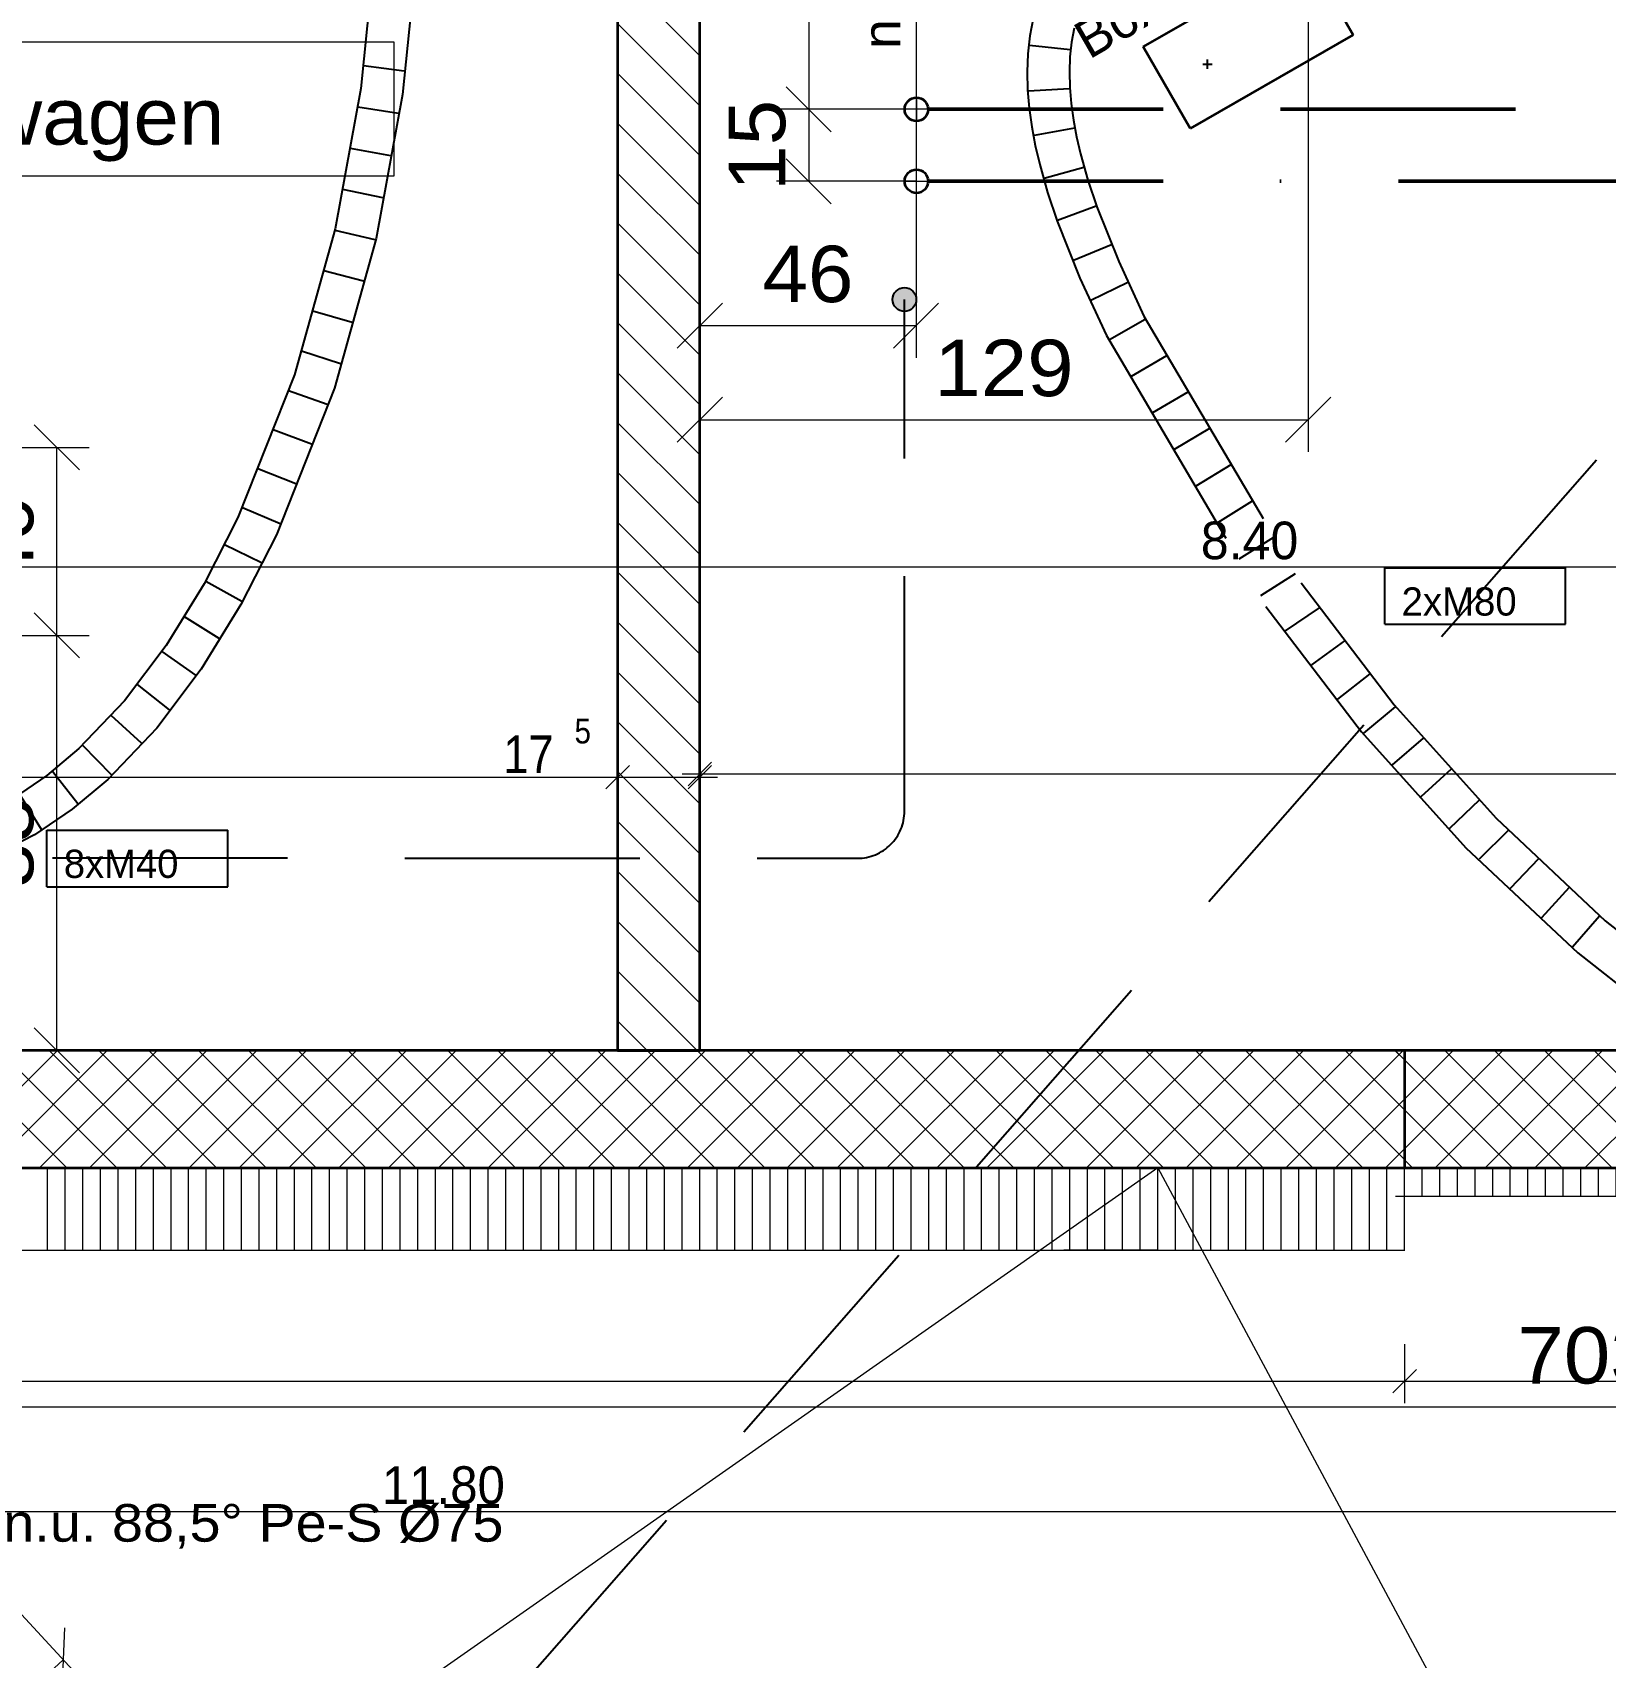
# Model space of a CAD drawing. Header units: millimetres. Extents: x -3497 to 2618, y -1809 to 2456.
# Drawn here: x 384.8 to 719.6, y 636.7 to 982.3 of the extents above; entities that cross this region are included whole.
import ezdxf
from ezdxf.enums import TextEntityAlignment as Align

# ---------------------------------------------------------------- set-up
doc = ezdxf.new("R2010")
doc.units = ezdxf.units.MM
doc.header["$LTSCALE"] = 100
doc.header["$PDMODE"] = 2
doc.header["$PDSIZE"] = 1
for name, pattern in [('DASHDOT', [1, 0.5, -0.25, 0, -0.25]), ('DASHED', [0.75, 0.5, -0.25]), ('HIDDENX2', [0.75, 0.5, -0.25])]:
    doc.linetypes.add(name, pattern=pattern)
for name, color, linetype, true_color in [('10-0.03 Solid', 3, 'Continuous', 0x00ff00), ('10-0.05 Solid', 1, 'Continuous', 0xff0000), ('10-0.10 Punktlinie', 9, 'Continuous', 0x808080), ('10-0.18 Solid', 9, 'Continuous', 0x808080), ('20-(100) Aussenwände', 7, 'Continuous', 0xc0c0c0), ('20-Beton', 9, 'Continuous', 0x808080), ('30-Text', 7, 'Continuous', 0xff8000), ('30-Text 6', 3, 'Continuous', 0x00ff00), ('50-Sanitärapparate', 6, 'Continuous', 0xff00ff), ('50-Türen&Fenster', 9, 'Continuous', 0x808080), ('Keine', 7, 'Continuous', 0xff8000), ('Layer242', 7, 'Continuous', 0xc0c0c0), ('Layer31', 9, 'Continuous', 0x808080), ('Layer63', 7, 'Continuous', 0xff8000)]:
    doc.layers.add(name, color=color, linetype=linetype, true_color=true_color)
doc.layers.add('10-0.05 Strichpunkt', color=7, linetype='Continuous')
doc.layers.add('10-0.25 Solid', color=7, linetype='Continuous')
doc.styles.add('Arial', font='arial.ttf')
doc.dimstyles.new('ISO-25', dxfattribs={"dimtxt": 2.5, "dimasz": 2.5, "dimexe": 1.25, "dimexo": 0.625, "dimtad": 1, "dimtxsty": 'Standard', "dimcen": 2.5, "dimadec": 0, "dimazin": 0, "dimtfac": 1, "dimtmove": 0, "dimatfit": 3, "dimfxl": 0, "dimarcsym": 0})

# ---------------------------------------------------------------- blocks, each defined once
blk = doc.blocks.new('Baugruppe_417_nNn0168')
at = {"layer": '10-0.25 Solid', "color": 7, "linetype": 'DASHED', "lineweight": 13}
for p, q in [((570.43, 950.71), (575.43, 950.71)), ((572.93, 948.21), (572.93, 953.21))]:
    blk.add_line(p, q, dxfattribs=at)
at = {"layer": '10-0.25 Solid', "color": 1, "linetype": 'Continuous', "lineweight": 35, "true_color": 0xff0000}
blk.add_circle((572.93, 950.71), 2.5, dxfattribs=at)
blk = doc.blocks.new('Baugruppe_418_nNn0169')
at = {"layer": '10-0.03 Solid', "color": 7, "linetype": 'DASHED', "lineweight": 13}
for p, q in [((572.93, 968.51), (572.93, 963.51)), ((575.43, 966.01), (570.43, 966.01))]:
    blk.add_line(p, q, dxfattribs=at)
at = {"layer": '10-0.03 Solid', "color": 3, "linetype": 'Continuous', "lineweight": 35, "true_color": 0x00ff00}
blk.add_circle((572.93, 966.01), 2.5, dxfattribs=at)
blk = doc.blocks.new('vERiSym_188_nNn0216')
at = {"layer": '20-(100) Aussenwände', "color": 7, "linetype": 'DASHDOT', "lineweight": 25}
blk.add_point((634.85, 975.61), dxfattribs=at)
blk = doc.blocks.new('vEGuideLine_1313_nNn0217')
at = {"layer": '20-(100) Aussenwände', "color": 16, "linetype": 'Continuous', "lineweight": 13, "true_color": 0x800000}
blk.add_point((634.85, 975.61), dxfattribs=at)
blk = doc.blocks.new('vESBloc_044_nNn0221')
at = {"layer": '20-(100) Aussenwände', "color": 7, "linetype": 'HIDDENX2', "lineweight": 35}
blk.add_line((662.45, 987.79), (659.32, 993.25), dxfattribs=at)
at = {"layer": 'Layer242', "color": 7, "linetype": 'Continuous', "lineweight": 35}
for p, q in [((621.2, 979.31), (655.91, 999.2)), ((655.91, 999.2), (665.85, 981.84)), ((655.91, 999.2), (655.91, 999.2)), ((665.85, 981.84), (631.14, 961.96)), ((631.14, 961.96), (621.2, 979.31)), ((621.2, 979.31), (621.2, 979.31))]:
    blk.add_line(p, q, dxfattribs=at)
blk.add_lwpolyline([(621.2, 979.31), (655.91, 999.2)], dxfattribs=at)
blk = doc.blocks.new('*D317')
at = {"layer": '10-0.05 Strichpunkt', "color": 6, "linetype": 'Continuous', "lineweight": 13, "true_color": 0xff00ff}
for p, q in [((572.85, 1041.01), (572.85, 913.14)), ((522.04, 915.2), (531.64, 924.8)), ((526.84, 925.34), (526.84, 913.14)), ((577.65, 924.8), (568.05, 915.2)), ((526.84, 920), (572.85, 920))]:
    blk.add_line(p, q, dxfattribs=at)
at = {"layer": '10-0.05 Strichpunkt', "color": 6, "linetype": 'Continuous', "lineweight": 13, "true_color": 0xff00ff, "style": 'Arial', "width": 1.03866}
blk.add_text('46', height=12, dxfattribs=at).set_placement((540.17, 925), (559.51, 925), align=Align.FIT)
blk = doc.blocks.new('_Oblique')
at = {"color": 0, "linetype": 'ByBlock', "lineweight": -2}
blk.add_line((-0.5, -0.5), (0.5, 0.5), dxfattribs=at)
blk = doc.blocks.new('*D321')
at = {"layer": '10-0.05 Strichpunkt', "color": 6, "linetype": 'Continuous', "lineweight": 13, "true_color": 0xff00ff}
for p, q in [((545.2, 1030.51), (554.8, 1020.91)), ((572.85, 1025.71), (543.14, 1025.71)), ((550, 1025.71), (550, 966.01)), ((554.8, 961.21), (545.2, 970.81)), ((572.93, 966.01), (543.14, 966.01))]:
    blk.add_line(p, q, dxfattribs=at)
at = {"layer": '10-0.05 Strichpunkt', "color": 6, "linetype": 'Continuous', "lineweight": 13, "true_color": 0xff00ff, "style": 'Arial', "width": 1.03866}
blk.add_text('60', height=12, rotation=90, dxfattribs=at).set_placement((545, 986.19), (545, 1005.53), align=Align.FIT)
blk = doc.blocks.new('*D322')
at = {"layer": '10-0.05 Strichpunkt', "color": 6, "linetype": 'Continuous', "lineweight": 13, "true_color": 0xff00ff}
for p, q in [((554.8, 961.21), (545.2, 970.81)), ((572.93, 966.01), (543.14, 966.01)), ((550, 966.01), (550, 950.71)), ((550, 966.01), (550, 966.01)), ((545.2, 955.51), (554.8, 945.91)), ((572.93, 950.71), (543.14, 950.71)), ((550, 950.71), (550, 950.71))]:
    blk.add_line(p, q, dxfattribs=at)
at = {"layer": '10-0.05 Strichpunkt', "color": 6, "linetype": 'Continuous', "lineweight": 13, "true_color": 0xff00ff, "style": 'Arial', "width": 1.03866}
blk.add_text('15', height=12, rotation=90, dxfattribs=at).set_placement((545, 948.69), (545, 968.03), align=Align.FIT)
blk = doc.blocks.new('*D327')
at = {"layer": '10-0.05 Strichpunkt', "color": 6, "linetype": 'Continuous', "lineweight": 13, "true_color": 0xff00ff}
for p, q in [((656.28, 987.88), (656.28, 893.14)), ((526.83, 908), (526.83, 893.14)), ((522.03, 895.2), (531.63, 904.8)), ((661.08, 904.8), (651.48, 895.2)), ((526.83, 900), (656.28, 900))]:
    blk.add_line(p, q, dxfattribs=at)
at = {"layer": '10-0.05 Strichpunkt', "color": 6, "linetype": 'Continuous', "lineweight": 13, "true_color": 0xff00ff, "style": 'Arial', "width": 1.060137}
blk.add_text('129', height=12, dxfattribs=at).set_placement((576.75, 905), (606.37, 905), align=Align.FIT)
blk = doc.blocks.new('*D338')
at = {"layer": '10-0.05 Strichpunkt', "color": 6, "linetype": 'Continuous', "lineweight": 13, "true_color": 0xff00ff}
for p, q in [((385.2, 858.91), (394.8, 849.31)), ((329.56, 854.11), (396.86, 854.11)), ((390, 765.85), (390, 854.11)), ((394.8, 761.05), (385.2, 770.65)), ((383.21, 765.85), (396.86, 765.85))]:
    blk.add_line(p, q, dxfattribs=at)
at = {"layer": '10-0.05 Strichpunkt', "color": 6, "linetype": 'Continuous', "lineweight": 13, "true_color": 0xff00ff, "style": 'Arial', "width": 1.03866}
blk.add_text('88', height=12, rotation=90, dxfattribs=at).set_placement((385, 800.31), (385, 819.65), align=Align.FIT)
blk = doc.blocks.new('*D339')
at = {"layer": '10-0.05 Strichpunkt', "color": 6, "linetype": 'Continuous', "lineweight": 13, "true_color": 0xff00ff}
for p, q in [((385.2, 898.91), (394.8, 889.31)), ((329.56, 894.11), (396.86, 894.11)), ((390, 854.11), (390, 894.11)), ((394.8, 849.31), (385.2, 858.91)), ((329.56, 854.11), (396.86, 854.11))]:
    blk.add_line(p, q, dxfattribs=at)
at = {"layer": '10-0.05 Strichpunkt', "color": 6, "linetype": 'Continuous', "lineweight": 13, "true_color": 0xff00ff, "style": 'Arial', "width": 1.03866}
blk.add_text('40', height=12, rotation=90, dxfattribs=at).set_placement((385, 864.43), (385, 883.78), align=Align.FIT)
blk = doc.blocks.new('*D362')
at = {"layer": '10-0.05 Strichpunkt', "color": 6, "linetype": 'Continuous', "lineweight": 13, "true_color": 0xff00ff}
for p, q in [((363.9, 665.9), (396, 631.21)), ((391.61, 643.03), (391.08, 629.46)), ((160.82, 422.93), (391.34, 636.24)), ((133.38, 452.59), (165.48, 417.9)), ((160.56, 416.15), (161.09, 429.71))]:
    blk.add_line(p, q, dxfattribs=at)
at = {"layer": '10-0.05 Strichpunkt', "color": 6, "linetype": 'Continuous', "lineweight": 13, "true_color": 0xff00ff, "style": 'Arial', "width": 1.060137}
blk.add_text('314', height=12, rotation=42.78, dxfattribs=at).set_placement((261.82, 523.2), (283.56, 543.31), align=Align.FIT)
blk = doc.blocks.new('*D364')
at = {"layer": '10-0.05 Strichpunkt', "color": 6, "linetype": 'Continuous', "lineweight": 13, "true_color": 0xff00ff}
for p, q in [((1067.36, 710.85), (1067.36, 683.14)), ((359.1, 685.2), (368.7, 694.8)), ((363.9, 665.9), (363.9, 696.86)), ((1072.16, 694.8), (1062.56, 685.2)), ((1067.36, 690), (363.9, 690))]:
    blk.add_line(p, q, dxfattribs=at)
at = {"layer": '10-0.05 Strichpunkt', "color": 6, "linetype": 'Continuous', "lineweight": 13, "true_color": 0xff00ff, "style": 'Arial', "width": 1.060137}
blk.add_text('703', height=12, dxfattribs=at).set_placement((700.82, 695), (730.44, 695), align=Align.FIT)
blk = doc.blocks.new('*X515')
at = {"layer": '10-0.05 Solid', "color": 18, "linetype": 'Continuous', "lineweight": 13, "true_color": 0x000000}
for p, q in [((388.05, 723.35), (388.05, 740.85)), ((391.8, 723.35), (391.8, 740.85)), ((395.55, 723.35), (395.55, 740.85)), ((399.3, 723.35), (399.3, 740.85)), ((403.05, 723.35), (403.05, 740.85)), ((406.8, 723.35), (406.8, 740.85)), ((410.55, 723.35), (410.55, 740.85)), ((414.3, 723.35), (414.3, 740.85)), ((418.05, 723.35), (418.05, 740.85)), ((421.8, 723.35), (421.8, 740.85)), ((425.55, 723.35), (425.55, 740.85)), ((429.3, 723.35), (429.3, 740.85)), ((433.05, 723.35), (433.05, 740.85)), ((436.8, 723.35), (436.8, 740.85)), ((440.55, 723.35), (440.55, 740.85)), ((444.3, 723.35), (444.3, 740.85)), ((448.05, 723.35), (448.05, 740.85)), ((451.8, 723.35), (451.8, 740.85)), ((455.55, 723.35), (455.55, 740.85)), ((459.3, 723.35), (459.3, 740.85)), ((463.05, 723.35), (463.05, 740.85)), ((466.8, 723.35), (466.8, 740.85)), ((470.55, 723.35), (470.55, 740.85)), ((474.3, 723.35), (474.3, 740.85)), ((478.05, 723.35), (478.05, 740.85)), ((481.8, 723.35), (481.8, 740.85)), ((485.55, 723.35), (485.55, 740.85)), ((489.3, 723.35), (489.3, 740.85)), ((493.05, 723.35), (493.05, 740.85)), ((496.8, 723.35), (496.8, 740.85)), ((500.55, 723.35), (500.55, 740.85)), ((504.3, 723.35), (504.3, 740.85)), ((508.05, 723.35), (508.05, 740.85)), ((511.8, 723.35), (511.8, 740.85)), ((515.55, 723.35), (515.55, 740.85)), ((519.3, 723.35), (519.3, 740.85)), ((523.05, 723.35), (523.05, 740.85)), ((526.8, 723.35), (526.8, 740.85)), ((530.55, 723.35), (530.55, 740.85)), ((534.3, 723.35), (534.3, 740.85)), ((538.05, 723.35), (538.05, 740.85)), ((541.8, 723.35), (541.8, 740.85)), ((545.55, 723.35), (545.55, 740.85)), ((549.3, 723.35), (549.3, 740.85)), ((553.05, 723.35), (553.05, 740.85)), ((556.8, 723.35), (556.8, 740.85)), ((560.55, 723.35), (560.55, 740.85)), ((564.3, 723.35), (564.3, 740.85)), ((568.05, 723.35), (568.05, 740.85)), ((571.8, 723.35), (571.8, 740.85)), ((575.55, 723.35), (575.55, 740.85)), ((579.3, 723.35), (579.3, 740.85)), ((583.05, 723.35), (583.05, 740.85)), ((586.8, 723.35), (586.8, 740.85)), ((590.55, 723.35), (590.55, 740.85)), ((594.3, 723.35), (594.3, 740.85)), ((598.05, 723.35), (598.05, 740.85)), ((601.8, 723.35), (601.8, 740.85)), ((605.55, 723.35), (605.55, 740.85)), ((609.3, 723.35), (609.3, 740.85)), ((613.05, 723.35), (613.05, 740.85)), ((616.8, 723.35), (616.8, 740.85)), ((620.55, 723.35), (620.55, 740.85)), ((624.3, 723.35), (624.3, 740.85)), ((628.05, 723.35), (628.05, 740.85)), ((631.8, 723.35), (631.8, 740.85)), ((635.55, 723.35), (635.55, 740.85)), ((639.3, 723.35), (639.3, 740.85)), ((643.05, 723.35), (643.05, 740.85)), ((646.8, 723.35), (646.8, 740.85)), ((650.55, 723.35), (650.55, 740.85)), ((654.3, 723.35), (654.3, 740.85)), ((658.05, 723.35), (658.05, 740.85)), ((661.8, 723.35), (661.8, 740.85)), ((665.55, 723.35), (665.55, 740.85)), ((669.3, 723.35), (669.3, 740.85)), ((673.05, 723.35), (673.05, 740.85)), ((676.8, 723.35), (676.8, 740.85))]:
    blk.add_line(p, q, dxfattribs=at)
blk = doc.blocks.new('*X516')
at = {"layer": '10-0.05 Solid', "color": 18, "linetype": 'Continuous', "lineweight": 13, "true_color": 0x000000}
for p, q in [((365.13, 740.85), (390.13, 765.85)), ((392.14, 740.85), (367.14, 765.85)), ((375.74, 740.85), (400.74, 765.85)), ((402.75, 740.85), (377.75, 765.85)), ((386.34, 740.85), (411.34, 765.85)), ((413.36, 740.85), (388.36, 765.85)), ((396.95, 740.85), (421.95, 765.85)), ((423.96, 740.85), (398.96, 765.85)), ((407.56, 740.85), (432.56, 765.85)), ((434.57, 740.85), (409.57, 765.85)), ((418.16, 740.85), (443.16, 765.85)), ((445.18, 740.85), (420.18, 765.85)), ((428.77, 740.85), (453.77, 765.85)), ((455.78, 740.85), (430.78, 765.85)), ((439.38, 740.85), (464.38, 765.85)), ((466.39, 740.85), (441.39, 765.85)), ((449.98, 740.85), (474.98, 765.85)), ((477, 740.85), (452, 765.85)), ((460.59, 740.85), (485.59, 765.85)), ((487.6, 740.85), (462.6, 765.85)), ((471.2, 740.85), (496.2, 765.85)), ((498.21, 740.85), (473.21, 765.85)), ((481.8, 740.85), (506.8, 765.85)), ((508.82, 740.85), (483.82, 765.85)), ((492.41, 740.85), (517.41, 765.85)), ((519.42, 740.85), (494.42, 765.85)), ((503.01, 740.85), (528.01, 765.85)), ((530.03, 740.85), (505.03, 765.85)), ((513.62, 740.85), (538.62, 765.85)), ((540.64, 740.85), (515.64, 765.85)), ((524.23, 740.85), (549.23, 765.85)), ((551.24, 740.85), (526.24, 765.85)), ((534.83, 740.85), (559.83, 765.85)), ((561.85, 740.85), (536.85, 765.85)), ((545.44, 740.85), (570.44, 765.85)), ((572.46, 740.85), (547.46, 765.85)), ((556.05, 740.85), (581.05, 765.85)), ((583.06, 740.85), (558.06, 765.85)), ((566.65, 740.85), (591.65, 765.85)), ((593.67, 740.85), (568.67, 765.85)), ((577.26, 740.85), (602.26, 765.85)), ((604.28, 740.85), (579.28, 765.85)), ((587.87, 740.85), (612.87, 765.85)), ((614.88, 740.85), (589.88, 765.85)), ((598.47, 740.85), (623.47, 765.85)), ((625.49, 740.85), (600.49, 765.85)), ((609.08, 740.85), (634.08, 765.85)), ((636.1, 740.85), (611.1, 765.85)), ((619.69, 740.85), (644.69, 765.85)), ((646.7, 740.85), (621.7, 765.85)), ((630.29, 740.85), (655.29, 765.85)), ((657.31, 740.85), (632.31, 765.85)), ((640.9, 740.85), (665.9, 765.85)), ((667.92, 740.85), (642.92, 765.85)), ((651.51, 740.85), (676.51, 765.85)), ((676.83, 742.55), (653.52, 765.85)), ((676.83, 753.15), (664.13, 765.85)), ((676.83, 763.76), (674.74, 765.85)), ((662.11, 740.85), (676.83, 755.57)), ((672.72, 740.85), (676.83, 744.96))]:
    blk.add_line(p, q, dxfattribs=at)
blk = doc.blocks.new('*X576')
at = {"layer": '10-0.05 Solid', "color": 18, "linetype": 'Continuous', "lineweight": 13, "true_color": 0x000000}
for p, q in [((676.8, 734.85), (676.8, 740.85)), ((680.55, 734.85), (680.55, 740.85)), ((684.3, 734.85), (684.3, 740.85)), ((688.05, 734.85), (688.05, 740.85)), ((691.8, 734.85), (691.8, 740.85)), ((695.55, 734.85), (695.55, 740.85)), ((699.3, 734.85), (699.3, 740.85)), ((703.05, 734.85), (703.05, 740.85)), ((706.8, 734.85), (706.8, 740.85)), ((710.55, 734.85), (710.55, 740.85)), ((714.3, 734.85), (714.3, 740.85)), ((718.05, 734.85), (718.05, 740.85)), ((721.8, 734.85), (721.8, 740.85)), ((725.55, 734.85), (725.55, 740.85)), ((729.3, 734.85), (729.3, 740.85)), ((733.05, 734.85), (733.05, 740.85)), ((736.8, 734.85), (736.8, 740.85)), ((740.55, 734.85), (740.55, 740.85)), ((744.3, 734.85), (744.3, 740.85)), ((748.05, 734.85), (748.05, 740.85)), ((751.8, 734.85), (751.8, 740.85)), ((755.55, 734.85), (755.55, 740.85)), ((759.3, 734.85), (759.3, 740.85)), ((763.05, 734.85), (763.05, 740.85)), ((766.8, 734.85), (766.8, 740.85)), ((770.55, 734.85), (770.55, 740.85)), ((774.3, 734.85), (774.3, 740.85)), ((778.05, 734.85), (778.05, 740.85)), ((781.8, 734.85), (781.8, 740.85)), ((785.55, 734.85), (785.55, 740.85)), ((789.3, 734.85), (789.3, 740.85)), ((793.05, 734.85), (793.05, 740.85)), ((796.8, 734.85), (796.8, 740.85)), ((800.55, 734.85), (800.55, 740.85)), ((804.3, 734.85), (804.3, 740.85)), ((808.05, 734.85), (808.05, 740.85)), ((811.8, 734.85), (811.8, 740.85)), ((815.55, 734.85), (815.55, 740.85)), ((819.3, 734.85), (819.3, 740.85)), ((823.05, 734.85), (823.05, 740.85)), ((826.8, 734.85), (826.8, 740.85)), ((830.55, 734.85), (830.55, 740.85)), ((834.3, 734.85), (834.3, 740.85)), ((838.05, 734.85), (838.05, 740.85)), ((841.8, 734.85), (841.8, 740.85)), ((845.55, 734.85), (845.55, 740.85)), ((849.3, 734.85), (849.3, 740.85)), ((853.05, 734.85), (853.05, 740.85)), ((856.8, 734.85), (856.8, 740.85)), ((860.55, 734.85), (860.55, 740.85)), ((864.3, 734.85), (864.3, 740.85)), ((868.05, 734.85), (868.05, 740.85)), ((871.8, 734.85), (871.8, 740.85)), ((875.55, 734.85), (875.55, 740.85)), ((879.3, 734.85), (879.3, 740.85)), ((883.05, 734.85), (883.05, 740.85)), ((886.8, 734.85), (886.8, 740.85)), ((890.55, 734.85), (890.55, 740.85)), ((894.3, 734.85), (894.3, 740.85)), ((898.05, 734.85), (898.05, 740.85)), ((901.8, 734.85), (901.8, 740.85)), ((905.55, 734.85), (905.55, 740.85)), ((909.3, 734.85), (909.3, 740.85)), ((913.05, 734.85), (913.05, 740.85)), ((916.8, 734.85), (916.8, 740.85)), ((920.55, 734.85), (920.55, 740.85)), ((924.3, 734.85), (924.3, 740.85)), ((928.05, 734.85), (928.05, 740.85)), ((931.8, 734.85), (931.8, 740.85)), ((935.55, 734.85), (935.55, 740.85)), ((939.3, 734.85), (939.3, 740.85)), ((943.05, 734.85), (943.05, 740.85)), ((946.8, 734.85), (946.8, 740.85)), ((950.55, 734.85), (950.55, 740.85)), ((954.3, 734.85), (954.3, 740.85)), ((958.05, 734.85), (958.05, 740.85)), ((961.8, 734.85), (961.8, 740.85)), ((965.55, 734.85), (965.55, 740.85)), ((969.3, 734.85), (969.3, 740.85)), ((973.05, 734.85), (973.05, 740.85)), ((976.8, 734.85), (976.8, 740.85)), ((980.55, 734.85), (980.55, 740.85)), ((984.3, 734.85), (984.3, 740.85)), ((988.05, 734.85), (988.05, 740.85)), ((991.8, 734.85), (991.8, 740.85)), ((995.55, 734.85), (995.55, 740.85)), ((999.3, 734.85), (999.3, 740.85)), ((1003.05, 734.85), (1003.05, 740.85)), ((1006.8, 734.85), (1006.8, 740.85)), ((1010.55, 734.85), (1010.55, 740.85)), ((1014.3, 734.85), (1014.3, 740.85)), ((1018.05, 734.85), (1018.05, 740.85)), ((1021.8, 734.85), (1021.8, 740.85)), ((1025.55, 734.85), (1025.55, 740.85)), ((1029.3, 734.85), (1029.3, 740.85)), ((1033.05, 734.85), (1033.05, 740.85)), ((1036.8, 734.85), (1036.8, 740.85)), ((1040.55, 734.85), (1040.55, 740.85)), ((1044.3, 734.85), (1044.3, 740.85)), ((1048.05, 734.85), (1048.05, 740.85)), ((1051.8, 734.85), (1051.8, 740.85)), ((1055.55, 734.85), (1055.55, 740.85)), ((1059.3, 734.85), (1059.3, 740.85)), ((1063.05, 734.85), (1063.05, 740.85)), ((1066.8, 734.85), (1066.8, 740.85))]:
    blk.add_line(p, q, dxfattribs=at)
blk = doc.blocks.new('*X577')
at = {"layer": '10-0.05 Solid', "color": 18, "linetype": 'Continuous', "lineweight": 13, "true_color": 0x000000}
for p, q in [((674.85, 742.98), (697.72, 765.85)), ((674.85, 753.59), (687.11, 765.85)), ((674.85, 764.19), (676.51, 765.85)), ((699.74, 740.85), (674.85, 765.74)), ((683.33, 740.85), (708.33, 765.85)), ((710.34, 740.85), (685.34, 765.85)), ((693.93, 740.85), (718.93, 765.85)), ((720.95, 740.85), (695.95, 765.85)), ((704.54, 740.85), (729.54, 765.85)), ((731.56, 740.85), (706.56, 765.85)), ((715.15, 740.85), (740.15, 765.85)), ((742.16, 740.85), (717.16, 765.85)), ((725.75, 740.85), (750.75, 765.85)), ((752.77, 740.85), (727.77, 765.85)), ((736.36, 740.85), (761.36, 765.85)), ((763.38, 740.85), (738.38, 765.85)), ((746.97, 740.85), (771.97, 765.85)), ((773.98, 740.85), (748.98, 765.85)), ((757.57, 740.85), (782.57, 765.85)), ((784.59, 740.85), (759.59, 765.85)), ((768.18, 740.85), (793.18, 765.85)), ((795.19, 740.85), (770.19, 765.85)), ((778.79, 740.85), (803.79, 765.85)), ((805.8, 740.85), (780.8, 765.85)), ((789.39, 740.85), (814.39, 765.85)), ((816.41, 740.85), (791.41, 765.85)), ((800, 740.85), (825, 765.85)), ((827.01, 740.85), (802.01, 765.85)), ((810.61, 740.85), (835.61, 765.85)), ((837.62, 740.85), (812.62, 765.85)), ((821.21, 740.85), (846.21, 765.85)), ((848.23, 740.85), (823.23, 765.85)), ((831.82, 740.85), (856.82, 765.85)), ((858.83, 740.85), (833.83, 765.85)), ((842.43, 740.85), (867.43, 765.85)), ((869.44, 740.85), (844.44, 765.85)), ((853.03, 740.85), (878.03, 765.85)), ((880.05, 740.85), (855.05, 765.85)), ((863.64, 740.85), (888.64, 765.85)), ((890.65, 740.85), (865.65, 765.85)), ((874.25, 740.85), (899.25, 765.85)), ((901.26, 740.85), (876.26, 765.85)), ((884.85, 740.85), (909.85, 765.85)), ((911.87, 740.85), (886.87, 765.85)), ((895.46, 740.85), (920.46, 765.85)), ((922.47, 740.85), (897.47, 765.85)), ((906.07, 740.85), (931.07, 765.85)), ((933.08, 740.85), (908.08, 765.85)), ((916.67, 740.85), (941.67, 765.85)), ((943.69, 740.85), (918.69, 765.85)), ((927.28, 740.85), (952.28, 765.85)), ((954.29, 740.85), (929.29, 765.85)), ((937.89, 740.85), (962.89, 765.85)), ((964.9, 740.85), (939.9, 765.85)), ((948.49, 740.85), (973.49, 765.85)), ((975.51, 740.85), (950.51, 765.85)), ((959.1, 740.85), (984.1, 765.85)), ((986.11, 740.85), (961.11, 765.85)), ((969.71, 740.85), (994.71, 765.85)), ((996.72, 740.85), (971.72, 765.85)), ((980.31, 740.85), (1005.31, 765.85)), ((1007.33, 740.85), (982.33, 765.85)), ((990.92, 740.85), (1015.92, 765.85)), ((1017.93, 740.85), (992.93, 765.85)), ((1001.53, 740.85), (1026.53, 765.85)), ((1028.54, 740.85), (1003.54, 765.85)), ((1012.13, 740.85), (1037.13, 765.85)), ((1039.15, 740.85), (1014.15, 765.85)), ((1022.74, 740.85), (1047.74, 765.85)), ((1049.75, 740.85), (1024.75, 765.85)), ((1033.34, 740.85), (1058.34, 765.85)), ((1060.36, 740.85), (1035.36, 765.85)), ((1043.95, 740.85), (1067.36, 764.26)), ((1067.36, 744.46), (1045.97, 765.85)), ((1067.36, 755.07), (1056.57, 765.85)), ((1067.36, 765.68), (1067.18, 765.85)), ((689.13, 740.85), (674.85, 755.14)), ((1054.56, 740.85), (1067.36, 753.65)), ((678.52, 740.85), (674.85, 744.53)), ((1065.16, 740.85), (1067.36, 743.04))]:
    blk.add_line(p, q, dxfattribs=at)
blk = doc.blocks.new('*X643')
at = {"layer": '10-0.05 Solid', "color": 18, "linetype": 'Continuous', "lineweight": 13, "true_color": 0x000000}
for p, q in [((509.34, 994.89), (526.84, 977.39)), ((509.34, 984.28), (526.84, 966.78)), ((509.34, 973.67), (526.84, 956.17)), ((509.34, 963.07), (526.84, 945.57)), ((509.34, 952.46), (526.84, 934.96)), ((509.34, 941.85), (526.84, 924.35)), ((509.34, 931.25), (526.84, 913.75)), ((509.34, 920.64), (526.84, 903.14)), ((509.34, 910.03), (526.84, 892.53)), ((509.34, 899.43), (526.84, 881.93)), ((509.34, 888.82), (526.84, 871.32)), ((509.34, 878.21), (526.84, 860.71)), ((509.34, 867.61), (526.84, 850.11)), ((509.34, 857), (526.84, 839.5)), ((509.34, 846.39), (526.84, 828.89)), ((509.34, 835.79), (526.84, 818.29)), ((509.34, 825.18), (526.84, 807.68)), ((509.34, 814.57), (526.84, 797.07)), ((509.34, 803.97), (526.84, 786.47)), ((509.34, 793.36), (526.84, 775.86)), ((509.34, 782.75), (526.24, 765.85)), ((509.34, 772.15), (515.64, 765.85))]:
    blk.add_line(p, q, dxfattribs=at)
blk = doc.blocks.new('AnonymMegaMac_nNn0671')
at = {"layer": '20-Beton', "color": 8, "linetype": 'Continuous', "lineweight": 13, "true_color": 0x808080}
for p, q in [((529.34, 827.14), (524.34, 822.14)), ((526.84, 819.95), (526.84, 829.33)), ((1069.87, 827.14), (1064.87, 822.14)), ((1067.37, 819.95), (1067.37, 829.33)), ((523.09, 824.64), (526.84, 824.64)), ((526.84, 824.64), (1067.37, 824.64))]:
    blk.add_line(p, q, dxfattribs=at)
at = {"layer": '20-Beton', "color": 8, "linetype": 'Continuous', "lineweight": 18, "true_color": 0x808080, "style": 'Arial'}
for s, height, width, p, p2 in [('5', 5.28, 0.853093, (798.64, 834.5), (802.14, 834.5)), ('5.40', 8, 0.953976, (771.86, 828.2), (792.59, 828.2))]:
    blk.add_text(s, height=height, dxfattribs=dict(at, width=width)).set_placement(p, p2, align=Align.FIT)
blk = doc.blocks.new('AnonymMegaMac_nNn0937')
at = {"layer": '20-Beton', "color": 8, "linetype": 'Continuous', "lineweight": 13, "true_color": 0x808080}
blk.add_line((479.34, 765.85), (361.96, 765.86), dxfattribs=at)
blk = doc.blocks.new('AnonymMegaMac_nNn0990')
at = {"layer": '20-Beton', "color": 8, "linetype": 'Continuous', "lineweight": 13, "true_color": 0x808080}
blk.add_line((-112.67, 667.82), (1067.35, 667.78), dxfattribs=at)
blk = doc.blocks.new('AnonymMegaMac_nNn0991')
at = {"layer": '20-Beton', "color": 8, "linetype": 'Continuous', "lineweight": 13, "true_color": 0x808080}
blk.add_line((-112.67, 667.82), (1067.35, 667.78), dxfattribs=at)
at = {"layer": '20-Beton', "color": 8, "linetype": 'Continuous', "lineweight": 18, "true_color": 0x808080, "style": 'Arial', "width": 0.937285}
blk.add_text('11.80', height=8, rotation=359.9982, dxfattribs=at).set_placement((459.17, 669.39), (485.35, 669.39), align=Align.FIT)
blk = doc.blocks.new('AnonymMegaMac_nNn01005')
at = {"layer": '20-Beton', "color": 8, "linetype": 'Continuous', "lineweight": 13, "true_color": 0x808080}
for p, q in [((229.84, 826.47), (224.84, 821.47)), ((227.34, 819.28), (227.34, 828.66)), ((511.84, 826.47), (506.84, 821.47)), ((509.34, 819.28), (509.34, 828.66)), ((227.34, 823.97), (509.34, 823.97))]:
    blk.add_line(p, q, dxfattribs=at)
at = {"layer": '20-Beton', "color": 8, "linetype": 'Continuous', "lineweight": 18, "true_color": 0x808080, "style": 'Arial'}
for s, height, width, p, p2 in [('2.82', 8, 0.957658, (354.59, 825.56), (375.39, 825.56)), ('5', 5.28, 0.853093, (500.17, 831.13), (503.67, 831.13)), ('17', 8, 0.860825, (485.03, 824.83), (495.72, 824.83))]:
    blk.add_text(s, height=height, dxfattribs=dict(at, width=width)).set_placement(p, p2, align=Align.FIT)
blk = doc.blocks.new('AnonymMegaMac_nNn01006')
at = {"layer": '20-Beton', "color": 8, "linetype": 'Continuous', "lineweight": 13, "true_color": 0x808080}
for p, q in [((511.84, 826.47), (506.84, 821.47)), ((509.34, 819.28), (509.34, 828.66)), ((524.34, 821.47), (529.34, 826.47)), ((526.84, 819.28), (526.84, 828.66)), ((509.34, 823.97), (526.84, 823.97)), ((526.84, 823.97), (530.59, 823.97))]:
    blk.add_line(p, q, dxfattribs=at)
blk = doc.blocks.new('AnonymMegaMac_nNn01029')
at = {"layer": '20-Beton', "color": 8, "linetype": 'Continuous', "lineweight": 13, "true_color": 0x808080}
blk.add_line((227.34, 868.73), (1067.37, 868.73), dxfattribs=at)
at = {"layer": '20-Beton', "color": 8, "linetype": 'Continuous', "lineweight": 18, "true_color": 0x808080, "style": 'Arial', "width": 0.954345}
blk.add_text('8.40', height=8, dxfattribs=at).set_placement((633.44, 870.32), (654.18, 870.32), align=Align.FIT)
blk = doc.blocks.new('AnonymMegaMac_nNn01206')
at = {"layer": '20-Beton', "color": 8, "linetype": 'Continuous', "lineweight": 13, "true_color": 0x808080}
for p, q in [((676.83, 690.82), (676.83, 703.35)), ((-155.17, 695.51), (676.83, 695.51)), ((679.33, 698.01), (674.33, 693.01))]:
    blk.add_line(p, q, dxfattribs=at)
blk = doc.blocks.new('AnonymMegaMac_nNn01207')
at = {"layer": '20-Beton', "color": 8, "linetype": 'Continuous', "lineweight": 13, "true_color": 0x808080}
for p, q in [((1067.36, 690.82), (1067.36, 714.85)), ((676.83, 690.82), (676.83, 703.35)), ((679.33, 698.01), (674.33, 693.01)), ((676.83, 695.51), (1067.36, 695.51)), ((1064.86, 693.01), (1069.86, 698.01)), ((1067.36, 695.51), (1071.11, 695.51))]:
    blk.add_line(p, q, dxfattribs=at)
at = {"layer": '20-Beton', "color": 8, "linetype": 'Continuous', "lineweight": 18, "true_color": 0x808080, "style": 'Arial'}
for s, height, width, p, p2 in [('5', 5.28, 0.853093, (882.42, 702.77), (885.91, 702.77)), ('3.90', 8, 0.953608, (855.64, 696.47), (876.36, 696.47))]:
    blk.add_text(s, height=height, dxfattribs=dict(at, width=width)).set_placement(p, p2, align=Align.FIT)

msp = doc.modelspace()

# ---------------------------------------------------------------- hatches: boundary and pattern name
at = {"layer": '10-0.05 Strichpunkt', "linetype": 'Continuous', "lineweight": 25, "true_color": 0xff8000}
msp.add_hatch(color=30, dxfattribs=at).paths.add_polyline_path([(572.9, 925.55, 1), (567.85, 925.55, 1)], flags=0)

# ---------------------------------------------------------------- linework, layer by layer
at = {"layer": '10-0.05 Solid', "color": 1, "linetype": 'DASHDOT', "lineweight": 50, "true_color": 0xff0000}
msp.add_line((575.43, 950.71), (917.22, 950.71), dxfattribs=at)
at = {"layer": '10-0.05 Strichpunkt', "color": 30, "linetype": 'Continuous', "lineweight": 25, "true_color": 0xff8000}
for p, q in [((387.9, 812.67), (426.38, 812.67)), ((387.9, 800.67), (387.9, 812.67)), ((426.38, 800.67), (426.38, 812.67)), ((387.9, 800.67), (426.38, 800.67))]:
    msp.add_line(p, q, dxfattribs=at)
msp.add_circle((570.37, 925.55), 2.53, dxfattribs=at)
at = {"layer": '10-0.10 Punktlinie', "color": 8, "linetype": 'Continuous', "lineweight": 13, "true_color": 0x808080}
msp.add_lwpolyline([(227.34, 1130.98), (227.34, 740.85), (1067.37, 740.85), (1067.37, 1035.86), (1017.37, 1035.86), (1017.37, 1165.86), (791.34, 1165.86), (791.34, 1130.98)], close=True, dxfattribs=at)
at = {"layer": '10-0.18 Solid', "color": 8, "linetype": 'Continuous', "lineweight": 35, "true_color": 0x808080}
for p, q in [((-112.67, 740.85), (676.83, 740.85)), ((674.85, 740.85), (1067.36, 740.85))]:
    msp.add_line(p, q, dxfattribs=at)
at = {"layer": '10-0.25 Solid', "color": 8, "linetype": 'Continuous', "lineweight": 13, "true_color": 0x808080}
msp.add_line((624.32, 723.35), (604.32, 723.35), dxfattribs=at)
at = {"layer": '30-Text', "color": 30, "linetype": 'DASHED', "lineweight": 25, "true_color": 0xff8000}
for points in [[(270.58, 477.07), (383.31, 512.69, 0.136957), (387.81, 515.63), (900.03, 1099.29, -0.215886), (907.55, 1102.7), (1012.34, 1102.7)], [(-435.94, 807.3), (560.37, 806.71, 0.414214), (570.37, 816.71), (570.37, 925.55)]]:
    msp.add_lwpolyline(points, format="xyb", dxfattribs=at)
at = {"layer": '30-Text 6', "color": 3, "linetype": 'DASHED', "lineweight": 50, "true_color": 0x00ff00}
msp.add_line((575.43, 966.01), (937.52, 966.01), dxfattribs=at)
at = {"layer": '50-Sanitärapparate', "color": 8, "linetype": 'Continuous', "lineweight": 13, "true_color": 0x808080}
for q in [(124.33, 390.91), (812.24, 390.9)]:
    msp.add_line((624.29, 740.85), q, dxfattribs=at)
for points in [[(-112.67, 740.85), (1092.33, 740.85)], [(-112.67, 740.85), (1092.33, 740.85)], [(-112.67, 740.85), (1092.33, 740.85)], [(-112.67, 740.85), (1092.33, 740.85)], [(-112.67, 740.85), (1092.33, 740.85)], [(124.32, 740.85), (623.99, 740.85)]]:
    msp.add_lwpolyline(points, dxfattribs=at)
at = {"layer": '50-Türen&Fenster', "color": 8, "linetype": 'Continuous', "lineweight": 35, "true_color": 0x808080}
for points in [[(509.34, 1130.98), (509.34, 765.85)], [(526.84, 765.85), (526.84, 1130.98)], [(676.83, 765.85), (227.34, 765.85)], [(509.34, 765.85), (526.84, 765.85)], [(1067.36, 765.85), (674.85, 765.85)], [(676.83, 740.85), (676.83, 765.85)]]:
    msp.add_lwpolyline(points, dxfattribs=at)
at = {"layer": '50-Türen&Fenster', "color": 8, "linetype": 'Continuous', "lineweight": 18, "true_color": 0x808080}
for points in [[(674.85, 734.85), (1067.36, 734.85)], [(-137.67, 723.35), (676.83, 723.35)]]:
    msp.add_lwpolyline(points, dxfattribs=at)
at = {"layer": 'Keine', "color": 140, "linetype": 'DASHED', "lineweight": 25, "true_color": 0x00c0ff}
for p, q in [((457.62, 999.12), (454.67, 970.44)), ((466.58, 998.47), (463.56, 969.17)), ((597.77, 985.33), (597.06, 981.61)), ((597.06, 981.61), (596.64, 977.84)), ((606.52, 983.27), (605.94, 980.27)), ((605.64, 978.64), (596.96, 979.6)), ((605.94, 980.27), (605.6, 977.16)), ((463.95, 974.12), (455.29, 975.26)), ((596.64, 977.84), (596.49, 974.01)), ((605.6, 977.16), (605.47, 973.95)), ((596.49, 974.01), (596.59, 970.14)), ((605.47, 973.95), (605.56, 970.64)), ((454.67, 970.44), (449.2, 940.57)), ((463.56, 969.17), (457.95, 938.55)), ((596.59, 970.14), (596.92, 966.23)), ((605.45, 970.4), (596.74, 969.87)), ((605.56, 970.64), (605.85, 967.23)), ((462.69, 965.11), (454.07, 966.45)), ((596.92, 966.23), (597.47, 962.28)), ((605.85, 967.23), (606.34, 963.73)), ((597.47, 962.28), (598.22, 958.31)), ((606.53, 962.01), (597.95, 960.42)), ((606.34, 963.73), (607.01, 960.16)), ((461.05, 956.15), (452.46, 957.7)), ((598.22, 958.31), (599.15, 954.29)), ((607.01, 960.16), (607.85, 956.53)), ((599.15, 954.29), (600.85, 948.29)), ((607.85, 956.53), (609.43, 950.93)), ((608.53, 953.67), (600.14, 951.27)), ((609.43, 950.93), (611.32, 945.27)), ((459.41, 947.19), (450.86, 948.96)), ((600.85, 948.29), (602.89, 942.19)), ((611.14, 945.42), (602.97, 942.36)), ((611.32, 945.27), (615.96, 933.63)), ((449.2, 940.57), (440.55, 909.57)), ((457.73, 938.24), (449.23, 940.22)), ((602.89, 942.19), (607.71, 930.08)), ((457.95, 938.55), (449.07, 906.71)), ((614.41, 937.19), (606.34, 933.86)), ((615.96, 933.63), (621.31, 922.04)), ((455.29, 929.46), (446.84, 931.66)), ((607.71, 930.08), (613.35, 917.87)), ((617.89, 929.16), (610.02, 925.38)), ((452.84, 920.67), (444.45, 923.11)), ((621.6, 921.3), (614.01, 916.99)), ((621.31, 922.04), (654.77, 865.31)), ((613.35, 917.87), (647.3, 860.29)), ((450.39, 911.89), (442.07, 914.55)), ((626.16, 913.58), (618.6, 909.2)), ((440.55, 909.57), (428.54, 879.21)), ((449.07, 906.71), (436.73, 875.5)), ((447.56, 903.24), (439.32, 906.11)), ((630.71, 905.85), (623.19, 901.42)), ((444.22, 894.78), (436.04, 897.83)), ((635.27, 898.13), (627.78, 893.64)), ((440.87, 886.32), (432.76, 889.56)), ((639.82, 890.41), (632.37, 885.86)), ((644.38, 882.68), (636.96, 878.08)), ((428.54, 879.21), (421.33, 865.11)), ((437.53, 877.86), (429.49, 881.28)), ((436.73, 875.5), (429.16, 860.71)), ((648.93, 874.96), (641.55, 870.3)), ((433.55, 869.56), (425.69, 873.36)), ((421.33, 865.11), (413.27, 852)), ((429.34, 861.33), (421.71, 865.57)), ((653.49, 867.23), (646.14, 862.52)), ((654.77, 865.31), (674.58, 839.34)), ((429.16, 860.71), (420.69, 846.94)), ((424.55, 853.45), (417.14, 858.07)), ((647.3, 860.29), (667.66, 833.61)), ((658.65, 860.01), (651.42, 855.11)), ((413.27, 852), (404.4, 840.23)), ((419.59, 845.68), (412.42, 850.68)), ((664.02, 852.97), (656.96, 847.84)), ((420.69, 846.94), (411.26, 834.42)), ((414.01, 838.28), (407.17, 843.7)), ((669.4, 845.93), (662.51, 840.57)), ((404.4, 840.23), (394.7, 830.03)), ((408.03, 831.21), (401.54, 837.05)), ((674.8, 838.91), (668.09, 833.33)), ((674.58, 839.34), (696.26, 815.24)), ((411.26, 834.42), (400.86, 823.48)), ((667.66, 833.61), (689.84, 808.95)), ((394.7, 830.03), (387.88, 824.31)), ((401.64, 824.49), (395.54, 830.72)), ((680.75, 832.29), (674.17, 826.57)), ((387.88, 824.31), (380.69, 819.46)), ((394.48, 818.29), (389.09, 825.16)), ((400.86, 823.48), (393.29, 817.13)), ((686.71, 825.68), (680.25, 819.8)), ((386.72, 812.86), (382.11, 820.27)), ((393.29, 817.13), (385.27, 811.73)), ((692.66, 819.05), (686.33, 813.04)), ((698.83, 812.65), (692.64, 806.49)), ((696.26, 815.24), (719.49, 793.4)), ((385.27, 811.73), (376.78, 807.34)), ((689.84, 808.95), (713.64, 786.58)), ((705.31, 806.56), (699.28, 800.25)), ((711.79, 800.47), (705.91, 794.01)), ((718.27, 794.37), (712.55, 787.78)), ((719.49, 793.4), (744.03, 774.16)), ((713.64, 786.58), (738.83, 766.82))]:
    msp.add_line(p, q, dxfattribs=at)
at = {"layer": 'Layer31', "color": 8, "linetype": 'Continuous', "lineweight": 13, "true_color": 0x808080}
msp.add_lwpolyline([(281.8, 980.37), (461.72, 980.37), (461.72, 951.79), (281.8, 951.79)], close=True, dxfattribs=at)
at = {"layer": 'Layer63', "color": 30, "linetype": 'Continuous', "lineweight": 25, "true_color": 0xff8000}
for p, q in [((672.58, 868.47), (711.06, 868.47)), ((672.58, 856.47), (672.58, 868.47)), ((672.58, 868.47), (711.06, 868.47)), ((672.58, 856.47), (672.58, 868.47)), ((711.06, 856.47), (711.06, 868.47)), ((711.06, 856.47), (711.06, 868.47)), ((672.58, 856.47), (711.06, 856.47)), ((672.58, 856.47), (711.06, 856.47))]:
    msp.add_line(p, q, dxfattribs=at)

# ---------------------------------------------------------------- block references
for name in ['AnonymMegaMac_nNn0937', '*X643', 'vESBloc_044_nNn0221', 'vERiSym_188_nNn0216', 'vEGuideLine_1313_nNn0217', 'Baugruppe_418_nNn0169', 'Baugruppe_417_nNn0168', 'AnonymMegaMac_nNn01029', 'AnonymMegaMac_nNn0671', 'AnonymMegaMac_nNn01005', 'AnonymMegaMac_nNn01006', '*X516', '*X577', '*X515', '*X576', 'AnonymMegaMac_nNn0990', 'AnonymMegaMac_nNn0991', 'AnonymMegaMac_nNn01207', 'AnonymMegaMac_nNn01206']:
    msp.add_blockref(name, (0, 0))

# ---------------------------------------------------------------- texts
at = {"layer": '10-0.05 Strichpunkt', "color": 216, "linetype": 'Continuous', "lineweight": 25, "true_color": 0x800080, "style": 'Arial'}
for s, rotation, width, p, p2 in [('n.oben', 90, 1.024074, (569.5, 978.84), (569.5, 1013.8)), ('Box', 30, 0.972199, (609.69, 976.53), (625.89, 985.88))]:
    msp.add_text(s, height=8, rotation=rotation, dxfattribs=dict(at, width=width)).set_placement(p, p2, align=Align.FIT)
at = {"layer": '10-0.05 Strichpunkt', "color": 30, "linetype": 'Continuous', "lineweight": 25, "true_color": 0xff8000, "style": 'Arial', "width": 0.970399}
msp.add_text('8xM40', height=6, dxfattribs=at).set_placement((391.49, 802.53), (415.88, 802.53), align=Align.FIT)
at = {"layer": '10-0.05 Strichpunkt', "color": 216, "linetype": 'Continuous', "lineweight": 25, "true_color": 0x800080, "style": 'Arial', "width": 1.063743}
msp.add_text('n.u. 88,5%%d Pe-S %%c75', height=8, dxfattribs=at).set_placement((378.62, 661.36), (485.05, 661.36), align=Align.FIT)
at = {"layer": 'Layer31', "color": 8, "linetype": 'Continuous', "lineweight": 13, "true_color": 0x808080, "style": 'Arial', "width": 1.041422}
msp.add_text('0.03 Kinderwagen', height=12, dxfattribs=at).set_placement((285.09, 958.51), (425.68, 958.51), align=Align.FIT)
at = {"layer": 'Layer63', "color": 30, "linetype": 'Continuous', "lineweight": 25, "true_color": 0xff8000, "style": 'Arial', "width": 0.974218}
msp.add_text('2xM80', height=6, dxfattribs=at).set_placement((676.16, 858.33), (700.65, 858.33), align=Align.FIT)

# ---------------------------------------------------------------- dimensions: what is measured, and where the dimension line sits
at = {"layer": '10-0.05 Strichpunkt', "color": 6, "linetype": 'Continuous', "lineweight": 13, "true_color": 0xff00ff}
for base, p1, p2, picture, middle in [((572.85, 920), (526.84, 925.34), (572.85, 1041.01), '*D317', (549.84, 931)), ((656.28, 900), (526.83, 908), (656.28, 987.88), '*D327', (591.56, 911))]:
    dim = msp.add_linear_dim(base=base, p1=p1, p2=p2, dimstyle='ISO-25', override={"dimtxt": 12, "dimasz": 12, "dimexe": 8.571429, "dimgap": 1.714286, "dimtad": 1, "dimjust": 0, "dimdec": 0, "dimzin": 8, "dimpost": '<>', "dimtxsty": 'Arial', "dimblk1": 'Oblique', "dimblk2": 'Oblique', "dimsah": 1, "dimclrd": 6, "dimclre": 6, "dimclrt": 6, "dimadec": 0}, dxfattribs=at)
    dim.commit()
    dim.dimension.update_dxf_attribs({"geometry": picture, "text_midpoint": middle})
for base, p1, p2, angle, picture, middle, turn in [((550, 966.01), (572.85, 1025.71), (572.93, 966.01), 270, '*D321', (539, 995.86), 90), ((550, 950.71), (572.93, 966.01), (572.93, 950.71), 270, '*D322', (539, 958.36), 90), ((390, 894.11), (329.56, 854.11), (329.56, 894.11), 90, '*D339', (379, 874.11), 90), ((390, 854.11), (383.21, 765.85), (329.56, 854.11), 90, '*D338', (379, 809.98), 90), ((391.34, 636.24), (133.38, 452.59), (363.9, 665.9), 42.78, '*D362', (268.61, 537.66), 42.78)]:
    dim = msp.add_linear_dim(base=base, p1=p1, p2=p2, angle=angle, dimstyle='ISO-25', override={"dimtxt": 12, "dimasz": 12, "dimexe": 8.571429, "dimgap": 1.714286, "dimtad": 1, "dimjust": 0, "dimdec": 0, "dimzin": 8, "dimpost": '<>', "dimtxsty": 'Arial', "dimblk1": 'Oblique', "dimblk2": 'Oblique', "dimsah": 1, "dimclrd": 6, "dimclre": 6, "dimclrt": 6, "dimadec": 0}, dxfattribs=at)
    dim.commit()
    dim.dimension.update_dxf_attribs({"geometry": picture, "text_midpoint": middle, "text_rotation": turn})
dim = msp.add_linear_dim(base=(363.9, 690), p1=(1067.36, 710.85), p2=(363.9, 665.9), angle=180, dimstyle='ISO-25', override={"dimtxt": 12, "dimasz": 12, "dimexe": 8.571429, "dimgap": 1.714286, "dimtad": 1, "dimjust": 0, "dimdec": 0, "dimzin": 8, "dimpost": '<>', "dimtxsty": 'Arial', "dimblk1": 'Oblique', "dimblk2": 'Oblique', "dimsah": 1, "dimclrd": 6, "dimclre": 6, "dimclrt": 6, "dimadec": 0}, dxfattribs=at)
dim.commit()
dim.dimension.update_dxf_attribs({"geometry": '*D364', "text_midpoint": (715.63, 701)})

doc.saveas('drawing.dxf')
